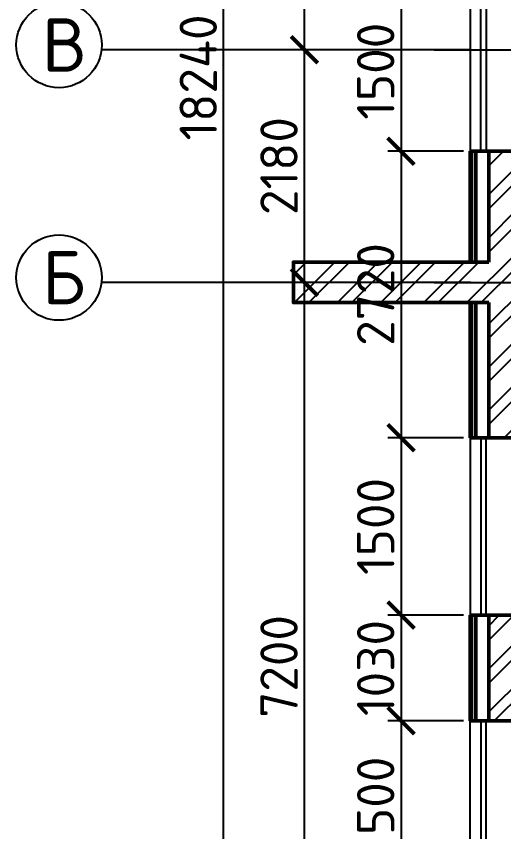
# Model space of a CAD drawing. Header units: millimetres. Extents: x -121275 to -95372, y 16759 to 40426.
# Drawn here: x -118158.5 to -118112.9, y 39372.5 to 39449 of the extents above; entities that cross this region are included whole.
import ezdxf

# ---------------------------------------------------------------- set-up
doc = ezdxf.new("R2010")
doc.units = ezdxf.units.MM
doc.header["$LTSCALE"] = 0.5
doc.linetypes.add('ACAD_ISO04W100', pattern=[30, 24, -3, 0, -3])
for name, color, linetype in [('оси', 7, 'ACAD_ISO04W100'), ('размеры', 7, 'Continuous'), ('тонкие', 7, 'Continuous')]:
    doc.layers.add(name, color=color, linetype=linetype)
for name, color, linetype, lineweight in [('построения', 6, 'Continuous', 25), ('ТОЛСТЫЕ3', 7, 'Continuous', 50), ('ТОНКИЕе', 7, 'Continuous', 25)]:
    doc.layers.add(name, color=color, linetype=linetype, lineweight=lineweight)
doc.styles.add('Наклонный', font='isocpeur.ttf', dxfattribs={"height": 3.5})
doc.dimstyles.new('СТРОИТЕЛЬНЫЙ', dxfattribs={"dimtxt": 3.5, "dimasz": 2.5, "dimexe": 1.25, "dimexo": 0.625, "dimtad": 1, "dimdec": 0, "dimlfac": 100, "dimdsep": 46, "dimtxsty": 'Наклонный', "dimblk1": 'ARCHTICK', "dimblk2": 'ARCHTICK', "dimsah": 1, "dimcen": 0, "dimdle": 1.25, "dimadec": 0, "dimazin": 0, "dimtfac": 0.75, "dimtdec": 0, "dimtmove": 0, "dimatfit": 3, "dimldrblk": 'ARCHTICK', "dimfxl": 1, "dimtolj": 1, "dimtzin": 0, "dimarcsym": 0})

# ---------------------------------------------------------------- blocks, each defined once
blk = doc.blocks.new('_ArchTick')
at = {"color": 0, "linetype": 'ByBlock', "const_width": 0.15}
blk.add_lwpolyline([(-0.5, -0.5), (0.5, 0.5)], dxfattribs=at)
blk = doc.blocks.new('*D941')
at = {"layer": 'Defpoints', "color": 0, "transparency": 16777216}
for p in [(-118131.559, 39424.025), (-118115.353, 39424.025), (-118115.353, 39352.025)]:
    blk.add_point(p, dxfattribs=at)
at = {"layer": 'размеры', "color": 0, "lineweight": -2, "transparency": 16777216}
for p, q in [((-118131.559, 39350.775), (-118131.559, 39425.275)), ((-118115.978, 39424.025), (-118132.809, 39424.025)), ((-118115.978, 39352.025), (-118132.809, 39352.025))]:
    blk.add_line(p, q, dxfattribs=at)
at = {"layer": 'размеры', "color": 0, "lineweight": -2, "transparency": 16777216, "xscale": 2.5, "yscale": 2.5, "zscale": 2.5}
for p, rotation in [((-118131.559, 39424.025), 90), ((-118131.559, 39352.025), 270)]:
    blk.add_blockref('_ArchTick', p, dxfattribs=dict(at, rotation=rotation))
at = {"layer": 'размеры', "color": 0, "transparency": 16777216, "insert": (-118133.934, 39388.025), "char_height": 3.5, "attachment_point": 5, "rotation": 90, "style": 'Наклонный'}
blk.add_mtext('\\A1;7200', dxfattribs=at)
blk = doc.blocks.new('*D942')
at = {"layer": 'Defpoints', "color": 0, "transparency": 16777216}
for p in [(-118131.559, 39445.825), (-118115.353, 39445.825), (-118115.353, 39424.025)]:
    blk.add_point(p, dxfattribs=at)
at = {"layer": 'размеры', "color": 0, "lineweight": -2, "transparency": 16777216}
for p, q in [((-118131.559, 39422.775), (-118131.559, 39447.075)), ((-118115.978, 39445.825), (-118132.809, 39445.825)), ((-118115.978, 39424.025), (-118132.809, 39424.025))]:
    blk.add_line(p, q, dxfattribs=at)
at = {"layer": 'размеры', "color": 0, "lineweight": -2, "transparency": 16777216, "xscale": 2.5, "yscale": 2.5, "zscale": 2.5}
for p, rotation in [((-118131.559, 39445.825), 90), ((-118131.559, 39424.025), 270)]:
    blk.add_blockref('_ArchTick', p, dxfattribs=dict(at, rotation=rotation))
at = {"layer": 'размеры', "color": 0, "transparency": 16777216, "insert": (-118133.934, 39434.925), "char_height": 3.5, "attachment_point": 5, "rotation": 90, "style": 'Наклонный'}
blk.add_mtext('\\A1;2180', dxfattribs=at)
blk = doc.blocks.new('*D943')
at = {"layer": 'Defpoints', "color": 0, "transparency": 16777216}
for p in [(-118131.559, 39487.025), (-118115.353, 39487.025), (-118115.353, 39445.825)]:
    blk.add_point(p, dxfattribs=at)
at = {"layer": 'размеры', "color": 0, "lineweight": -2, "transparency": 16777216}
for p, q in [((-118131.559, 39444.575), (-118131.559, 39488.275)), ((-118115.978, 39487.025), (-118132.809, 39487.025)), ((-118115.978, 39445.825), (-118132.809, 39445.825))]:
    blk.add_line(p, q, dxfattribs=at)
at = {"layer": 'размеры', "color": 0, "lineweight": -2, "transparency": 16777216, "xscale": 2.5, "yscale": 2.5, "zscale": 2.5}
for p, rotation in [((-118131.559, 39487.025), 90), ((-118131.559, 39445.825), 270)]:
    blk.add_blockref('_ArchTick', p, dxfattribs=dict(at, rotation=rotation))
at = {"layer": 'размеры', "color": 0, "transparency": 16777216, "insert": (-118133.934, 39466.425), "char_height": 3.5, "attachment_point": 5, "rotation": 90, "style": 'Наклонный'}
blk.add_mtext('\\A1;4120', dxfattribs=at)
blk = doc.blocks.new('*D947')
at = {"layer": 'Defpoints', "color": 0, "transparency": 16777216}
for p in [(-118139.124, 39534.425), (-118131.559, 39534.425), (-118131.559, 39352.025)]:
    blk.add_point(p, dxfattribs=at)
at = {"layer": 'размеры', "color": 0, "lineweight": -2, "transparency": 16777216}
for p, q in [((-118139.124, 39350.775), (-118139.124, 39535.675)), ((-118132.184, 39534.425), (-118140.374, 39534.425)), ((-118132.184, 39352.025), (-118140.374, 39352.025))]:
    blk.add_line(p, q, dxfattribs=at)
at = {"layer": 'размеры', "color": 0, "lineweight": -2, "transparency": 16777216, "xscale": 2.5, "yscale": 2.5, "zscale": 2.5}
for p, rotation in [((-118139.124, 39534.425), 90), ((-118139.124, 39352.025), 270)]:
    blk.add_blockref('_ArchTick', p, dxfattribs=dict(at, rotation=rotation))
at = {"layer": 'размеры', "color": 0, "transparency": 16777216, "insert": (-118141.499, 39443.225), "char_height": 3.5, "attachment_point": 5, "rotation": 90, "style": 'Наклонный'}
blk.add_mtext('\\A1;18240', dxfattribs=at)
blk = doc.blocks.new('*D1041')
at = {"layer": 'Defpoints', "color": 0, "transparency": 16777216}
for p in [(-118116.037, 39451.312), (-118122.502, 39436.312), (-118116.037, 39436.312)]:
    blk.add_point(p, dxfattribs=at)
at = {"layer": 'размеры', "color": 0, "lineweight": -2, "transparency": 16777216}
for p, q in [((-118122.502, 39452.562), (-118122.502, 39435.062)), ((-118116.662, 39451.312), (-118123.752, 39451.312)), ((-118116.662, 39436.312), (-118123.752, 39436.312))]:
    blk.add_line(p, q, dxfattribs=at)
at = {"layer": 'размеры', "color": 0, "lineweight": -2, "transparency": 16777216, "xscale": 2.5, "yscale": 2.5, "zscale": 2.5}
for p, rotation in [((-118122.502, 39451.312), 90), ((-118122.502, 39436.312), 270)]:
    blk.add_blockref('_ArchTick', p, dxfattribs=dict(at, rotation=rotation))
at = {"layer": 'размеры', "color": 0, "transparency": 16777216, "insert": (-118124.877, 39443.812), "char_height": 3.5, "attachment_point": 5, "rotation": 90, "style": 'Наклонный'}
blk.add_mtext('\\A1;1500', dxfattribs=at)
blk = doc.blocks.new('*D1042')
at = {"layer": 'Defpoints', "color": 0, "transparency": 16777216}
for p in [(-118116.037, 39436.312), (-118122.502, 39409.463), (-118116.037, 39409.463)]:
    blk.add_point(p, dxfattribs=at)
at = {"layer": 'размеры', "color": 0, "lineweight": -2, "transparency": 16777216}
for p, q in [((-118122.502, 39437.562), (-118122.502, 39408.213)), ((-118116.662, 39436.312), (-118123.752, 39436.312)), ((-118116.662, 39409.463), (-118123.752, 39409.463))]:
    blk.add_line(p, q, dxfattribs=at)
at = {"layer": 'размеры', "color": 0, "lineweight": -2, "transparency": 16777216, "xscale": 2.5, "yscale": 2.5, "zscale": 2.5}
for p, rotation in [((-118122.502, 39436.312), 90), ((-118122.502, 39409.463), 270)]:
    blk.add_blockref('_ArchTick', p, dxfattribs=dict(at, rotation=rotation))
at = {"layer": 'размеры', "color": 0, "transparency": 16777216, "insert": (-118124.877, 39422.887), "char_height": 3.5, "attachment_point": 5, "rotation": 90, "style": 'Наклонный'}
blk.add_mtext('\\A1;2720', dxfattribs=at)
blk = doc.blocks.new('*D1043')
at = {"layer": 'Defpoints', "color": 0, "transparency": 16777216}
for p in [(-118116.037, 39409.463), (-118122.502, 39392.827), (-118116.037, 39392.827)]:
    blk.add_point(p, dxfattribs=at)
at = {"layer": 'размеры', "color": 0, "lineweight": -2, "transparency": 16777216}
for p, q in [((-118122.502, 39410.713), (-118122.502, 39391.577)), ((-118116.662, 39409.463), (-118123.752, 39409.463)), ((-118116.662, 39392.827), (-118123.752, 39392.827))]:
    blk.add_line(p, q, dxfattribs=at)
at = {"layer": 'размеры', "color": 0, "lineweight": -2, "transparency": 16777216, "xscale": 2.5, "yscale": 2.5, "zscale": 2.5}
for p, rotation in [((-118122.502, 39409.463), 90), ((-118122.502, 39392.827), 270)]:
    blk.add_blockref('_ArchTick', p, dxfattribs=dict(at, rotation=rotation))
at = {"layer": 'размеры', "color": 0, "transparency": 16777216, "insert": (-118124.877, 39401.145), "char_height": 3.5, "attachment_point": 5, "rotation": 90, "style": 'Наклонный'}
blk.add_mtext('\\A1;1500', dxfattribs=at)
blk = doc.blocks.new('*D1044')
at = {"layer": 'Defpoints', "color": 0, "transparency": 16777216}
for p in [(-118116.037, 39392.827), (-118122.502, 39382.923), (-118116.037, 39382.923)]:
    blk.add_point(p, dxfattribs=at)
at = {"layer": 'размеры', "color": 0, "lineweight": -2, "transparency": 16777216}
for p, q in [((-118122.502, 39394.077), (-118122.502, 39381.673)), ((-118116.662, 39392.827), (-118123.752, 39392.827)), ((-118116.662, 39382.923), (-118123.752, 39382.923))]:
    blk.add_line(p, q, dxfattribs=at)
at = {"layer": 'размеры', "color": 0, "lineweight": -2, "transparency": 16777216, "xscale": 2.5, "yscale": 2.5, "zscale": 2.5}
for p, rotation in [((-118122.502, 39392.827), 90), ((-118122.502, 39382.923), 270)]:
    blk.add_blockref('_ArchTick', p, dxfattribs=dict(at, rotation=rotation))
at = {"layer": 'размеры', "color": 0, "transparency": 16777216, "insert": (-118124.877, 39387.875), "char_height": 3.5, "attachment_point": 5, "rotation": 90, "style": 'Наклонный'}
blk.add_mtext('\\A1;1030', dxfattribs=at)
blk = doc.blocks.new('*D1045')
at = {"layer": 'Defpoints', "color": 0, "transparency": 16777216}
for p in [(-118116.037, 39382.923), (-118122.502, 39367.123), (-118115.887, 39367.123)]:
    blk.add_point(p, dxfattribs=at)
at = {"layer": 'размеры', "color": 0, "lineweight": -2, "transparency": 16777216}
for p, q in [((-118122.502, 39384.173), (-118122.502, 39365.873)), ((-118116.662, 39382.923), (-118123.752, 39382.923)), ((-118116.512, 39367.123), (-118123.752, 39367.123))]:
    blk.add_line(p, q, dxfattribs=at)
at = {"layer": 'размеры', "color": 0, "lineweight": -2, "transparency": 16777216, "xscale": 2.5, "yscale": 2.5, "zscale": 2.5}
for p, rotation in [((-118122.502, 39382.923), 90), ((-118122.502, 39367.123), 270)]:
    blk.add_blockref('_ArchTick', p, dxfattribs=dict(at, rotation=rotation))
at = {"layer": 'размеры', "color": 0, "transparency": 16777216, "insert": (-118124.877, 39375.023), "char_height": 3.5, "attachment_point": 5, "rotation": 90, "style": 'Наклонный'}
blk.add_mtext('\\A1;1500', dxfattribs=at)

msp = doc.modelspace()

# ---------------------------------------------------------------- hatches: boundary and pattern name
at = {"layer": 'тонкие', "transparency": 33554687}
h = msp.add_hatch(dxfattribs=at)
h.set_pattern_fill('ANSI32', scale=0.3)
h.set_pattern_definition([(45, (2097.6295, 1014.2258), (-2.02055763, 2.02055763), []), (45, (2098.9765, 1014.2258), (-2.02055763, 2.02055763), [])])
h.paths.add_polyline_path([(-118077.212, 39352.025), (-118114.287, 39352.025), (-118114.287, 39349.425), (-118111.687, 39349.425), (-118077.212, 39349.425)])
h.paths.add_polyline_path([(-118077.212, 39353.313), (-118110.487, 39353.325), (-118110.487, 39367.123), (-118111.687, 39367.123), (-118111.687, 39352.025), (-118077.212, 39352.025)])
h.paths.add_polyline_path([(-118111.687, 39367.123), (-118114.287, 39367.123), (-118114.287, 39365.725), (-118114.287, 39365.725), (-118114.287, 39365.725), (-118132.587, 39365.725), (-118132.587, 39361.925), (-118114.287, 39361.925), (-118114.287, 39352.025), (-118111.687, 39352.025)])
h.paths.add_polyline_path([(-118111.687, 39392.827), (-118114.287, 39392.827), (-118114.287, 39382.923), (-118111.687, 39382.923)])
h.paths.add_polyline_path([(-118110.487, 39392.827), (-118111.687, 39392.827), (-118111.687, 39382.923), (-118110.487, 39382.923)])
h.paths.add_polyline_path([(-118110.487, 39422.125), (-118110.487, 39424.025), (-118111.687, 39424.025), (-118111.687, 39409.463), (-118110.487, 39409.463)])
h.paths.add_polyline_path([(-118111.687, 39510.213), (-118114.287, 39510.213), (-118114.287, 39488.913), (-118132.587, 39488.913), (-118132.587, 39485.113), (-118114.287, 39485.113), (-118114.287, 39485.113), (-118114.287, 39488.913), (-118114.287, 39485.113), (-118114.287, 39482.613), (-118111.687, 39482.613)])
h.paths.add_polyline_path([(-118110.487, 39487.025), (-118111.687, 39487.025), (-118111.687, 39482.613), (-118110.487, 39482.613)])
h.paths.add_polyline_path([(-118110.487, 39489.325), (-118110.487, 39501.113), (-118110.487, 39510.213), (-118111.687, 39510.213), (-118111.687, 39487.025), (-118110.487, 39487.025)])
h.paths.add_polyline_path([(-118111.687, 39436.312), (-118114.287, 39436.312), (-118114.287, 39425.925), (-118132.587, 39425.925), (-118132.587, 39422.125), (-118114.287, 39422.125), (-118114.287, 39409.463), (-118111.687, 39409.463)])
h.paths.add_polyline_path([(-118114.287, 39451.312), (-118111.687, 39451.312), (-118111.687, 39467.613), (-118114.287, 39467.613)])
h.paths.add_polyline_path([(-118111.687, 39451.312), (-118110.487, 39451.312), (-118110.487, 39467.613), (-118111.687, 39467.613)])

# ---------------------------------------------------------------- linework, layer by layer
at = {"layer": 'оси', "color": 7}
for points in [[(-118119.384, 39445.825), (-117828.747, 39445.825)], [(-118119.384, 39424.025), (-117828.747, 39424.025)]]:
    msp.add_lwpolyline(points, dxfattribs=at)
at = {"layer": 'построения', "color": 7, "lineweight": 50}
for points in [[(-118114.287, 39436.312), (-118114.287, 39425.925)], [(-118114.287, 39422.125), (-118114.287, 39409.463)], [(-118114.287, 39392.827), (-118114.287, 39382.923)]]:
    msp.add_lwpolyline(points, dxfattribs=at)
at = {"layer": 'ТОЛСТЫЕ3', "color": 7}
msp.add_lwpolyline([(-118110.487, 39436.312), (-118116.037, 39436.312)], dxfattribs=at)
at = {"layer": 'ТОНКИЕе', "color": 7}
for points in [[(-118116.037, 39451.312), (-118116.037, 39436.312), (-118115.037, 39436.312), (-118115.037, 39451.312), (-118114.537, 39451.312), (-118114.537, 39436.312)], [(-118131.559, 39445.825), (-118150.57, 39445.825)], [(-118131.559, 39424.025), (-118150.57, 39424.025)], [(-118116.037, 39409.463), (-118116.037, 39392.827)], [(-118110.487, 39392.827), (-118110.487, 39409.463), (-118116.037, 39409.463), (-118115.037, 39409.463), (-118115.037, 39392.827), (-118114.537, 39392.827), (-118114.537, 39409.463)], [(-118110.487, 39409.463), (-118116.037, 39409.463), (-118116.037, 39409.463)], [(-118110.487, 39382.923), (-118110.487, 39367.123), (-118116.037, 39367.123), (-118116.037, 39382.923), (-118115.037, 39382.923), (-118115.037, 39367.123), (-118114.537, 39367.123), (-118114.537, 39382.923)]]:
    msp.add_lwpolyline(points, dxfattribs=at)
at = {"layer": 'ТОНКИЕе', "color": 7, "lineweight": 50}
for points in [[(-118116.037, 39425.925), (-118116.037, 39436.312)], [(-118115.887, 39425.925), (-118115.887, 39436.312)], [(-118115.487, 39425.925), (-118115.487, 39436.312)], [(-118114.287, 39422.125), (-118132.587, 39422.125), (-118132.587, 39425.925), (-118114.287, 39425.925)], [(-118115.887, 39409.463), (-118115.887, 39422.125)], [(-118115.487, 39409.463), (-118115.487, 39422.125)], [(-118116.037, 39409.463), (-118110.487, 39409.463)], [(-118116.037, 39392.827), (-118110.487, 39392.827)], [(-118116.037, 39382.923), (-118116.037, 39392.827)], [(-118115.887, 39382.923), (-118115.887, 39392.827)], [(-118115.487, 39382.923), (-118115.487, 39392.827)], [(-118116.037, 39382.923), (-118110.487, 39382.923)]]:
    msp.add_lwpolyline(points, dxfattribs=at)
msp.add_lwpolyline([(-118116.037, 39409.463), (-118116.037, 39422.125)], close=True, dxfattribs=at)
at = {"layer": 'ТОНКИЕе', "color": 7}
for centre in [(-118154.545, 39446.271), (-118154.545, 39424.471)]:
    msp.add_circle(centre, 4, dxfattribs=at)

# ---------------------------------------------------------------- texts
at = {"layer": 'ТОНКИЕе', "color": 7, "char_height": 5, "attachment_point": 1, "style": 'Наклонный'}
for s, insert in [('В', (-118156.145, 39448.774)), ('Б', (-118156.145, 39426.974))]:
    msp.add_mtext_dynamic_manual_height_columns(s, width=1.68113, gutter_width=35, heights=[0], dxfattribs=dict(at, insert=insert))

# ---------------------------------------------------------------- dimensions: what is measured, and where the dimension line sits
at = {"layer": 'размеры', "color": 7}
dim = msp.add_aligned_dim(p1=(-118131.559, 39352.025), p2=(-118131.559, 39534.425), distance=7.564, dimstyle='СТРОИТЕЛЬНЫЙ', dxfattribs=at)
dim.commit()
dim.dimension.update_dxf_attribs({"geometry": '*D947', "text_midpoint": (-118141.499, 39443.225)})
for base, p1, p2, override, picture, middle in [((-118131.559, 39487.025), (-118115.353, 39445.825), (-118115.353, 39487.025), {"dimtxsty": 'Наклонный', "dimtmove": 1}, '*D943', (-118133.934, 39466.425)), ((-118122.502, 39436.312), (-118116.037, 39451.312), (-118116.037, 39436.312), {"dimtmove": 1}, '*D1041', (-118124.877, 39443.812)), ((-118131.559, 39445.825), (-118115.353, 39424.025), (-118115.353, 39445.825), {"dimtxsty": 'Наклонный', "dimtmove": 1}, '*D942', (-118133.934, 39434.925)), ((-118131.559, 39424.025), (-118115.353, 39352.025), (-118115.353, 39424.025), {"dimtxsty": 'Наклонный'}, '*D941', (-118133.934, 39388.025))]:
    dim = msp.add_linear_dim(base=base, p1=p1, p2=p2, angle=90, dimstyle='СТРОИТЕЛЬНЫЙ', override=override, dxfattribs=at)
    dim.commit()
    dim.dimension.update_dxf_attribs({"geometry": picture, "text_midpoint": middle})
for base, p1, p2, text, picture, middle in [((-118122.502, 39409.463), (-118116.037, 39436.312), (-118116.037, 39409.463), '2720', '*D1042', (-118124.877, 39422.887)), ((-118122.502, 39392.827), (-118116.037, 39409.463), (-118116.037, 39392.827), '1500', '*D1043', (-118124.877, 39401.145)), ((-118122.502, 39382.923), (-118116.037, 39392.827), (-118116.037, 39382.923), '1030', '*D1044', (-118124.877, 39387.875)), ((-118122.502, 39367.123), (-118116.037, 39382.923), (-118115.887, 39367.123), '1500', '*D1045', (-118124.877, 39375.023))]:
    dim = msp.add_linear_dim(base=base, p1=p1, p2=p2, angle=90, text=text, dimstyle='СТРОИТЕЛЬНЫЙ', override={"dimtmove": 1}, dxfattribs=at)
    dim.commit()
    dim.dimension.update_dxf_attribs({"geometry": picture, "text_midpoint": middle})

doc.saveas('drawing.dxf')
